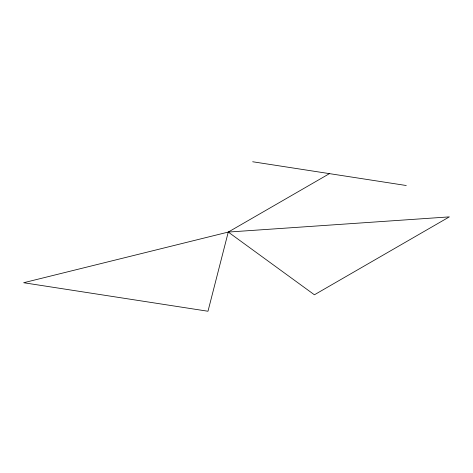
<?xml version="1.0" encoding="UTF-8"?>
<svg xmlns="http://www.w3.org/2000/svg" width="473" height="473" viewBox="0 0 473 473"><rect width="100%" height="100%" fill="white"/><g stroke="black" fill="none" stroke-linecap="round" stroke-linejoin="round"><path stroke-width="0.71" d="M228.27 232.066L207.984 311.246L23.65 282.73L228.27 232.066L449.35 216.876L314.409 294.785L228.27 232.066L329.474 173.632M252.671 161.754L406.277 185.517"/></g></svg>
